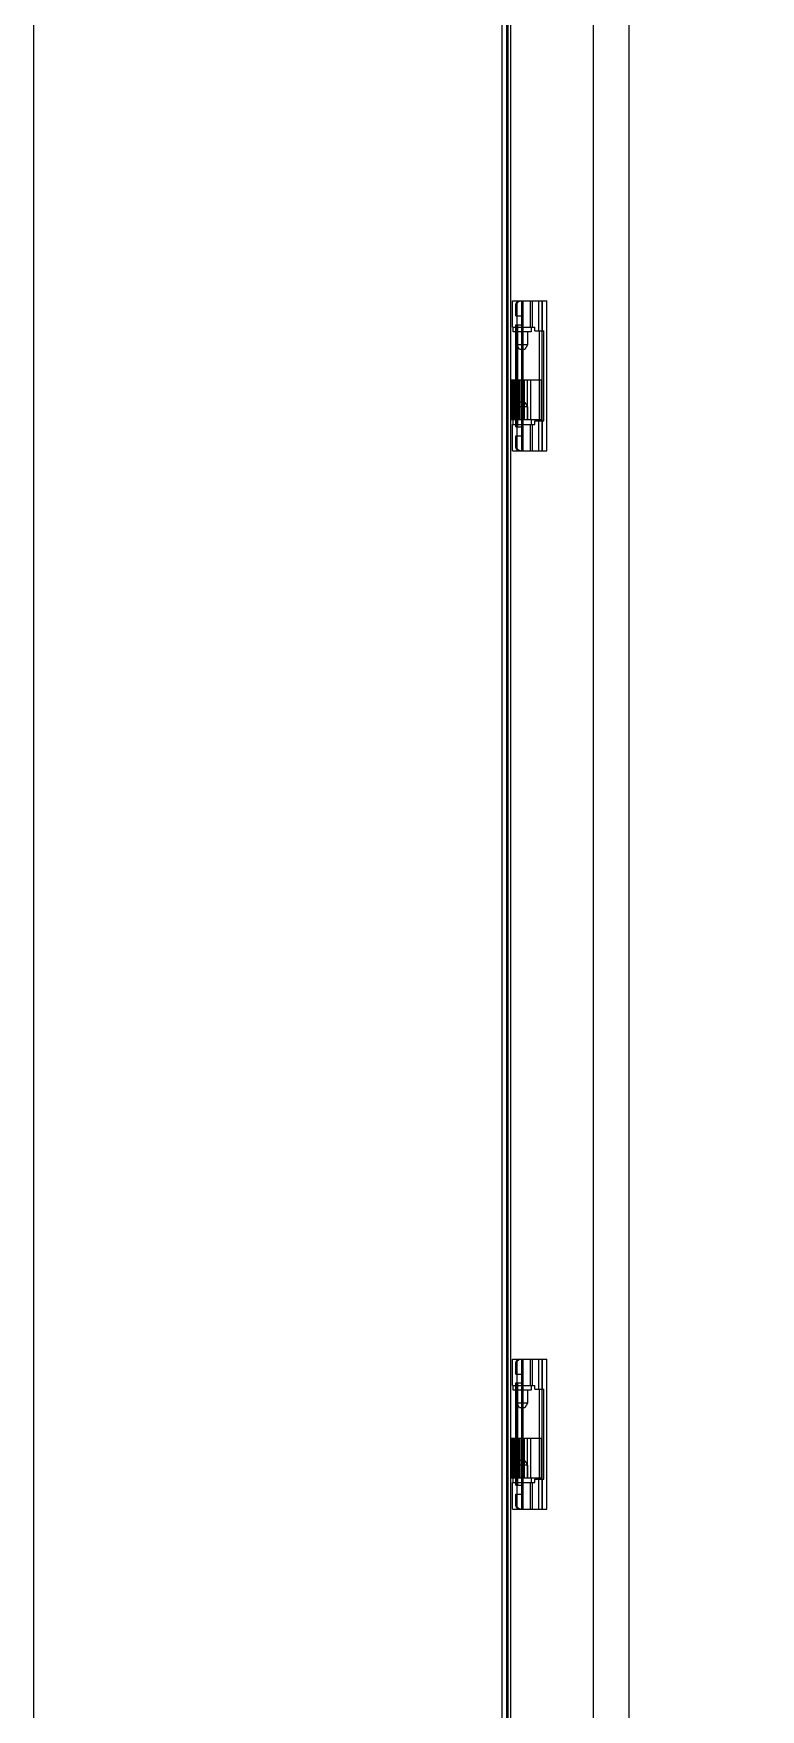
# Model space of a CAD drawing. Header units: millimetres. Extents: x 40929 to 57897, y 13592 to 43737.
# Drawn here: x 46608 to 47020, y 41068 to 42018 of the extents above; entities that cross this region are included whole.
import ezdxf

# ---------------------------------------------------------------- set-up
doc = ezdxf.new("R2010")
doc.units = ezdxf.units.MM
doc.layers.add('! NO PLOT !', color=7, linetype='Continuous', true_color=0xff75dd, plot=False)
doc.layers.add('000-PI-ORMAR', color=2, linetype='Continuous')

# ---------------------------------------------------------------- blocks, each defined once
blk = doc.blocks.new('8806000_2000x800x600')
at = {"layer": '! NO PLOT !'}
for p, q in [((-3095.82, 1826.75), (-3095.82, -3.25)), ((-3075.82, -8.25), (-3075.82, 1831.75)), ((-3049.32, 1183), (-3049.32, 1268)), ((-3029.87, 1268), (-3049.32, 1268)), ((-3046.83, 1251), (-3046.83, 1268)), ((-3046.63, 1183), (-3046.63, 1268)), ((-3044.73, 1251), (-3044.73, 1268)), ((-3040.97, 1268), (-3040.97, 1253)), ((-3040.06, 1253), (-3040.06, 1268)), ((-3035.95, 1183), (-3035.95, 1268)), ((-3035.42, 1253), (-3035.42, 1268)), ((-3035.2, 1183), (-3035.2, 1268)), ((-3032.45, 1266), (-3031.8, 1266)), ((-3032.45, 1185), (-3032.45, 1266)), ((-3031.8, 1259.5), (-3031.8, 1266)), ((-3029.87, 1253), (-3029.87, 1268)), ((-3031.8, 1259.5), (-3035.95, 1259.5)), ((-3031.72, 1254.5), (-3035.95, 1254.5)), ((-3032.87, 1196.5), (-3032.87, 1254.5)), ((-3032.44, 1191.5), (-3032.44, 1259.5)), ((-3032.15, 1196.5), (-3032.15, 1254.5)), ((-3031.72, 1196.5), (-3031.72, 1254.5)), ((-3047.56, 1200), (-3047.56, 1251)), ((-3042.64, 1251), (-3047.56, 1251)), ((-3045.1, 1200), (-3045.1, 1251)), ((-3029.87, 1253), (-3042.64, 1253)), ((-3042.64, 1251), (-3042.64, 1253)), ((-3040.52, 1253), (-3040.52, 1250.5)), ((-3040.52, 1250.5), (-3030.32, 1250.5)), ((-3038.37, 1250.5), (-3038.37, 1243.01)), ((-3032.47, 1243.01), (-3032.47, 1250.5)), ((-3030.32, 1250.5), (-3030.32, 1253)), ((-3038.37, 1243.01), (-3032.47, 1243.01)), ((-3038.37, 1243.01), (-3036.92, 1240.5)), ((-3036.92, 1240.5), (-3033.92, 1240.5)), ((-3033.92, 1240.5), (-3032.47, 1243.01)), ((-3046.12, 1223), (-3046.12, 1200.5)), ((-3046.12, 1223), (-3029.32, 1223)), ((-3040.17, 1223), (-3040.17, 1200.5)), ((-3038.17, 1223), (-3038.17, 1200.5)), ((-3036.49, 1223), (-3036.49, 1200.5)), ((-3036.14, 1223), (-3036.14, 1200.5)), ((-3033.99, 1223), (-3033.99, 1200.5)), ((-3033.64, 1223), (-3033.64, 1200.5)), ((-3033.28, 1223), (-3033.28, 1200.5)), ((-3032.15, 1223), (-3032.15, 1200.5)), ((-3031.4, 1223), (-3031.4, 1200.5)), ((-3031.28, 1200.5), (-3031.28, 1223)), ((-3030.27, 1223), (-3030.27, 1200.5)), ((-3029.52, 1223), (-3029.52, 1200.5)), ((-3036.92, 1210.5), (-3038.37, 1207.99)), ((-3038.37, 1207.99), (-3038.37, 1200.5)), ((-3038.37, 1207.99), (-3032.47, 1207.99)), ((-3036.92, 1210.5), (-3033.92, 1210.5)), ((-3032.47, 1207.99), (-3033.92, 1210.5)), ((-3032.47, 1200.5), (-3032.47, 1207.99)), ((-3042.64, 1200), (-3047.56, 1200)), ((-3046.83, 1183), (-3046.83, 1200)), ((-3046.12, 1200.5), (-3029.32, 1200.5)), ((-3044.73, 1183), (-3044.73, 1200)), ((-3042.64, 1198), (-3042.64, 1200)), ((-3029.87, 1198), (-3042.64, 1198)), ((-3040.97, 1198), (-3040.97, 1183)), ((-3040.52, 1200.5), (-3040.52, 1198)), ((-3040.06, 1183), (-3040.06, 1198)), ((-3035.42, 1183), (-3035.42, 1198)), ((-3030.32, 1198), (-3030.32, 1200.5)), ((-3029.87, 1183), (-3029.87, 1198)), ((-3031.72, 1196.5), (-3035.95, 1196.5)), ((-3031.8, 1191.5), (-3035.95, 1191.5)), ((-3031.8, 1185), (-3031.8, 1191.5)), ((-3029.87, 1183), (-3049.32, 1183)), ((-3032.45, 1185), (-3031.8, 1185)), ((-3049.32, 583), (-3049.32, 668)), ((-3029.87, 668), (-3049.32, 668)), ((-3046.83, 651), (-3046.83, 668)), ((-3046.63, 583), (-3046.63, 668)), ((-3044.73, 651), (-3044.73, 668)), ((-3040.97, 668), (-3040.97, 653)), ((-3040.06, 653), (-3040.06, 668)), ((-3035.95, 583), (-3035.95, 668)), ((-3035.42, 653), (-3035.42, 668)), ((-3035.2, 583), (-3035.2, 668)), ((-3032.45, 666), (-3031.8, 666)), ((-3032.45, 585), (-3032.45, 666)), ((-3031.8, 659.5), (-3031.8, 666)), ((-3029.87, 653), (-3029.87, 668)), ((-3031.8, 659.5), (-3035.95, 659.5)), ((-3032.44, 591.5), (-3032.44, 659.5)), ((-3047.56, 600), (-3047.56, 651)), ((-3042.64, 651), (-3047.56, 651)), ((-3045.1, 600), (-3045.1, 651)), ((-3029.87, 653), (-3042.64, 653)), ((-3042.64, 651), (-3042.64, 653)), ((-3040.52, 653), (-3040.52, 650.5)), ((-3040.52, 650.5), (-3030.32, 650.5)), ((-3038.37, 650.5), (-3038.37, 643.01)), ((-3031.72, 654.5), (-3035.95, 654.5)), ((-3032.87, 596.5), (-3032.87, 654.5)), ((-3032.47, 643.01), (-3032.47, 650.5)), ((-3032.15, 596.5), (-3032.15, 654.5)), ((-3031.72, 596.5), (-3031.72, 654.5)), ((-3030.32, 650.5), (-3030.32, 653)), ((-3038.37, 643.01), (-3036.92, 640.5)), ((-3038.37, 643.01), (-3032.47, 643.01)), ((-3036.92, 640.5), (-3033.92, 640.5)), ((-3033.92, 640.5), (-3032.47, 643.01)), ((-3046.12, 623), (-3046.12, 600.5)), ((-3046.12, 623), (-3029.32, 623)), ((-3040.17, 623), (-3040.17, 600.5)), ((-3038.17, 623), (-3038.17, 600.5)), ((-3036.49, 623), (-3036.49, 600.5)), ((-3036.14, 623), (-3036.14, 600.5)), ((-3033.99, 623), (-3033.99, 600.5)), ((-3033.64, 623), (-3033.64, 600.5)), ((-3033.28, 623), (-3033.28, 600.5)), ((-3032.15, 623), (-3032.15, 600.5)), ((-3031.4, 623), (-3031.4, 600.5)), ((-3031.28, 600.5), (-3031.28, 623)), ((-3030.27, 623), (-3030.27, 600.5)), ((-3029.52, 623), (-3029.52, 600.5)), ((-3036.92, 610.5), (-3038.37, 607.99)), ((-3036.92, 610.5), (-3033.92, 610.5)), ((-3032.47, 607.99), (-3033.92, 610.5)), ((-3042.64, 600), (-3047.56, 600)), ((-3046.83, 583), (-3046.83, 600)), ((-3046.12, 600.5), (-3029.32, 600.5)), ((-3044.73, 583), (-3044.73, 600)), ((-3042.64, 598), (-3042.64, 600)), ((-3040.52, 600.5), (-3040.52, 598)), ((-3038.37, 607.99), (-3038.37, 600.5)), ((-3038.37, 607.99), (-3032.47, 607.99)), ((-3032.47, 600.5), (-3032.47, 607.99)), ((-3030.32, 598), (-3030.32, 600.5)), ((-3029.87, 598), (-3042.64, 598)), ((-3040.97, 598), (-3040.97, 583)), ((-3040.06, 583), (-3040.06, 598)), ((-3031.72, 596.5), (-3035.95, 596.5)), ((-3031.8, 591.5), (-3035.95, 591.5)), ((-3035.42, 583), (-3035.42, 598)), ((-3031.8, 585), (-3031.8, 591.5)), ((-3029.87, 583), (-3029.87, 598)), ((-3029.87, 583), (-3049.32, 583)), ((-3032.45, 585), (-3031.8, 585))]:
    blk.add_line(p, q, dxfattribs=at)
for centre, start_param, end_param in [((-3034.38, 1266), 4.712389, 6.283185), ((-3033.73, 1266), 4.712389, 6.283185), ((-3034.38, 1185), 3.141593, 4.712389), ((-3033.73, 1185), 3.141593, 4.712389), ((-3034.38, 666), 4.712389, 6.283185), ((-3033.73, 666), 4.712389, 6.283185), ((-3034.38, 585), 3.141593, 4.712389), ((-3033.73, 585), 3.141593, 4.712389)]:
    blk.add_ellipse(centre, major_axis=(0, 2), ratio=0.965926, start_param=start_param, end_param=end_param, dxfattribs=at)
at = {"layer": '000-PI-ORMAR'}
for p, q in [((-3028.83, 1904), (-3028.83, -80.5)), ((-3027.33, 1904), (-3027.33, -80.5)), ((-3027.32, -80.5), (-3027.32, 1904)), ((-3026.55, 1883.5), (-3026.55, -67.5)), ((-3023.83, 1883.5), (-3023.83, -67.5))]:
    blk.add_line(p, q, dxfattribs=at)

msp = doc.modelspace()

# ---------------------------------------------------------------- linework, layer by layer
at = {"layer": '! NO PLOT !', "ltscale": 0.25}
msp.add_lwpolyline([(46607.931, 42965.457), (46607.931, 40095.457), (48757.931, 40095.457), (48757.931, 41080.457), (50507.931, 41080.457), (50507.931, 42965.457), (46607.931, 42965.457)], dxfattribs=at)

# ---------------------------------------------------------------- block references
at = {"xscale": -1}
msp.add_blockref('8806000_2000x800x600', (43849.603, 40598.754), dxfattribs=at)

doc.saveas('drawing.dxf')
